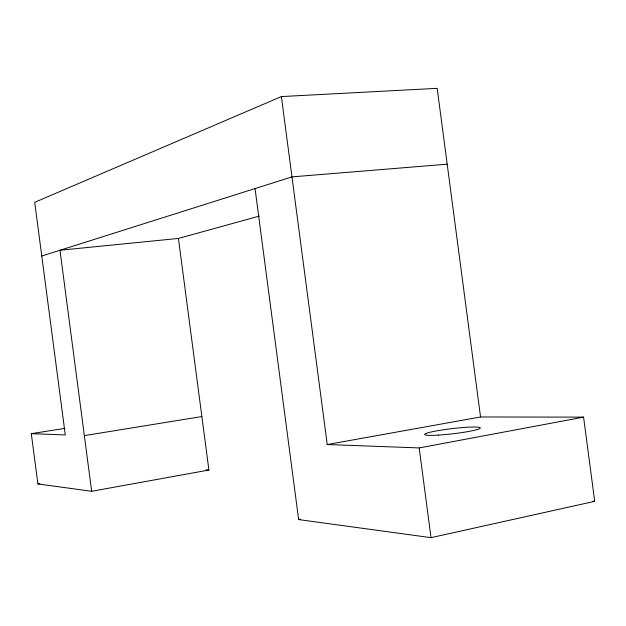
<?xml version="1.0" encoding="UTF-8"?>
<svg xmlns="http://www.w3.org/2000/svg" width="626" height="626" viewBox="0 0 626 626"><rect width="100%" height="100%" fill="white"/><g stroke="black" fill="none" stroke-linecap="round" stroke-linejoin="round"><path stroke-width="0.94" d="M255.048 188.559L298.641 519.572L431.024 537.664L594.7 501.332L583.581 417.127L480.549 416.971L437.183 88.336L281.387 96.576L34.712 202.323L65.284 434.929L31.3 433.677L37.904 483.945L91.662 491.285L208.904 470.032L178.426 238.436L259.289 216.095M41.77 256.018L291.974 176.884L447.191 164.184M298.641 519.572L300.55 519.181M281.387 96.576L327.241 444.546L419.185 447.926L583.581 417.127M327.241 444.546L480.549 416.971M37.904 483.945L39.821 483.608M84.346 435.626L201.869 416.548M31.3 433.677L64.877 428.34M178.426 238.436L59.979 250.251L91.662 491.285M206.009 469.797L208.904 470.032M592.759 501.176L594.7 501.332M419.185 447.926L431.024 537.664M438.693 435.086A27.967 2.606 -6.7 0 0 480.291 427.957A27.967 2.606 -6.7 0 0 438.56 430.547A27.967 2.606 -6.7 0 0 438.693 435.086"/></g></svg>
